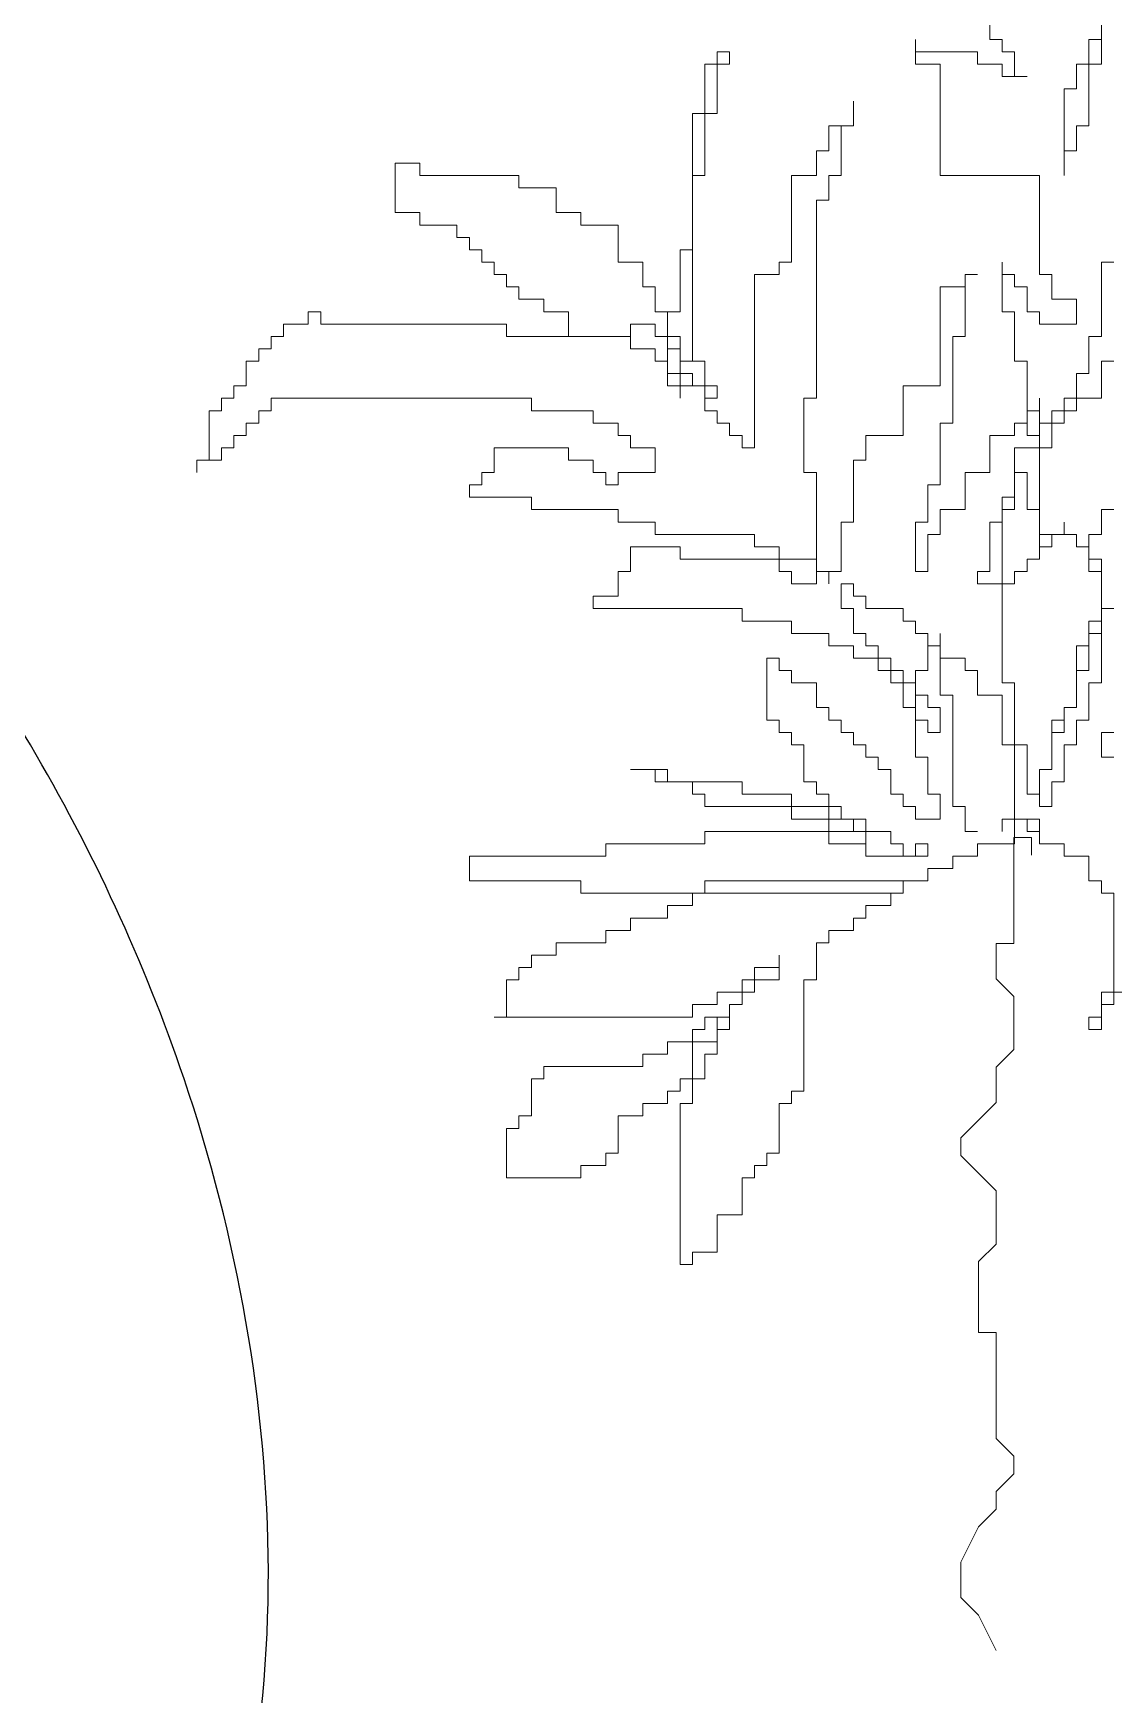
# Model space of a CAD drawing. Header units: millimetres. Extents: x -37049 to 129367, y 25385 to 90033.
# Drawn here: x 14151 to 15342, y 45808 to 47639 of the extents above; entities that cross this region are included whole.
import ezdxf

# ---------------------------------------------------------------- set-up
doc = ezdxf.new("R2010")
doc.units = ezdxf.units.MM
doc.header["$MEASUREMENT"] = 0
for name, color, linetype, lineweight in [('NCAY', 3, 'Continuous', 13), ('NTHAY2', 51, 'Continuous', 25), ('NTHAY3', 41, 'Continuous', 25), ('NVDUNG', 143, 'Continuous', 13)]:
    doc.layers.add(name, color=color, linetype=linetype, lineweight=lineweight)

# ---------------------------------------------------------------- blocks, each defined once
blk = doc.blocks.new('A$C17B95379')
at = {"layer": 'NTHAY2'}
blk.add_open_spline([(867.1, 1318.8), (858.9, 1225.8), (918.6, 790.2), (1545.3, 40.3), (2877.5, -153.5), (3713.8, 737.6), (3668.9, 1697), (3221.9, 2419.5), (2738.1, 2881.9), (2469, 3350.5), (2481.6, 3656.2), (2487.7, 3763.5), (2500.1, 3978.5), (2341.5, 4362.4), (1803.1, 4584.1), (1252.5, 4442), (1048.4, 3938.1), (1031.2, 3616.8), (1063.2, 3433.3), (1066.3, 3417.4)], degree=3, knots=[42757.145814, 42757.145814, 42757.145814, 42757.145814, 45095.656617, 52753.858624, 66239.204433, 72181.111113, 81106.35547, 87788.303881, 93108.196398, 97920.282147, 100605.816205, 100605.816205, 100605.816205, 105989.44505, 109313.32616, 114664.721655, 117947.866557, 122192.320374, 122593.659536, 122593.659536, 122593.659536, 122593.659536], dxfattribs=at)
blk = doc.blocks.new('A$C5B205D72')
at = {"layer": 'NCAY'}
for p, q in [((1092.1, 1765), (1092.1, 1846.8)), ((969.2, 1819.5), (969.2, 1792.2)), ((1092.1, 1805.9), (1092.1, 1792.2)), ((668.9, 1778.6), (668.9, 1765)), ((682.5, 1778.6), (668.9, 1778.6)), ((682.5, 1765), (682.5, 1778.6)), ((887.3, 1778.6), (887.3, 1792.2)), ((887.3, 1792.2), (887.3, 1765)), ((955.6, 1778.6), (887.3, 1778.6)), ((955.6, 1765), (955.6, 1778.6)), ((969.2, 1792.2), (982.9, 1792.2)), ((982.9, 1792.2), (982.9, 1778.6)), ((982.9, 1778.6), (996.5, 1778.6)), ((996.5, 1778.6), (996.5, 1751.3)), ((1092.1, 1792.2), (1078.4, 1792.2)), ((1078.4, 1792.2), (1078.4, 1765)), ((668.9, 1765), (655.2, 1765)), ((655.2, 1765), (655.2, 1710.4)), ((668.9, 1710.4), (668.9, 1765)), ((668.9, 1765), (682.5, 1765)), ((887.3, 1765), (914.6, 1765)), ((914.6, 1765), (914.6, 1642.2)), ((982.9, 1765), (955.6, 1765)), ((982.9, 1751.3), (982.9, 1765)), ((1078.4, 1765), (1064.8, 1765)), ((1064.8, 1765), (1064.8, 1737.7)), ((1078.4, 1696.8), (1078.4, 1765)), ((1078.4, 1765), (1092.1, 1765)), ((1010.2, 1751.3), (982.9, 1751.3)), ((996.5, 1751.3), (1010.2, 1751.3)), ((819, 1696.8), (819, 1724.1)), ((819, 1724.1), (819, 1696.8)), ((1064.8, 1737.7), (1051.1, 1737.7)), ((1051.1, 1737.7), (1051.1, 1642.2)), ((641.6, 1710.4), (641.6, 1437.7)), ((655.2, 1710.4), (641.6, 1710.4)), ((655.2, 1642.2), (655.2, 1710.4)), ((655.2, 1710.4), (668.9, 1710.4)), ((791.7, 1669.5), (791.7, 1696.8)), ((791.7, 1696.8), (819, 1696.8)), ((819, 1696.8), (805.4, 1696.8)), ((805.4, 1696.8), (805.4, 1642.2)), ((1064.8, 1669.5), (1064.8, 1696.8)), ((1064.8, 1696.8), (1078.4, 1696.8)), ((778.1, 1642.2), (778.1, 1669.5)), ((778.1, 1669.5), (791.7, 1669.5)), ((1051.1, 1642.2), (1051.1, 1669.5)), ((1051.1, 1669.5), (1064.8, 1669.5)), ((341.2, 1655.9), (313.9, 1655.9)), ((313.9, 1655.9), (313.9, 1601.3)), ((341.2, 1642.2), (341.2, 1655.9)), ((450.4, 1642.2), (341.2, 1642.2)), ((450.4, 1628.6), (450.4, 1642.2)), ((641.6, 1560.4), (641.6, 1642.2)), ((641.6, 1642.2), (655.2, 1642.2)), ((750.8, 1546.8), (750.8, 1642.2)), ((750.8, 1642.2), (778.1, 1642.2)), ((805.4, 1642.2), (791.7, 1642.2)), ((791.7, 1642.2), (791.7, 1615)), ((914.6, 1642.2), (1023.8, 1642.2)), ((1023.8, 1642.2), (1023.8, 1533.1)), ((491.4, 1628.6), (450.4, 1628.6)), ((491.4, 1601.3), (491.4, 1628.6)), ((778.1, 1615), (778.1, 1396.8)), ((791.7, 1615), (778.1, 1615)), ((313.9, 1601.3), (341.2, 1601.3)), ((341.2, 1601.3), (341.2, 1587.7)), ((518.7, 1601.3), (491.4, 1601.3)), ((518.7, 1587.7), (518.7, 1601.3)), ((341.2, 1587.7), (382.1, 1587.7)), ((382.1, 1587.7), (382.1, 1574.1)), ((559.6, 1587.7), (518.7, 1587.7)), ((559.6, 1546.8), (559.6, 1587.7)), ((382.1, 1574.1), (395.8, 1574.1)), ((395.8, 1574.1), (395.8, 1560.4)), ((395.8, 1560.4), (409.5, 1560.4)), ((409.5, 1560.4), (409.5, 1546.8)), ((627.9, 1492.2), (627.9, 1560.4)), ((627.9, 1560.4), (641.6, 1560.4)), ((409.5, 1546.8), (423.1, 1546.8)), ((423.1, 1546.8), (423.1, 1533.1)), ((586.9, 1546.8), (559.6, 1546.8)), ((586.9, 1519.5), (586.9, 1546.8)), ((737.1, 1533.1), (737.1, 1546.8)), ((737.1, 1546.8), (750.8, 1546.8)), ((982.9, 1533.1), (982.9, 1546.8)), ((982.9, 1546.8), (982.9, 1492.2)), ((1092.1, 1465), (1092.1, 1546.8)), ((1092.1, 1546.8), (1105.8, 1546.8)), ((423.1, 1533.1), (436.8, 1533.1)), ((436.8, 1533.1), (436.8, 1519.5)), ((709.8, 1342.2), (709.8, 1533.1)), ((709.8, 1533.1), (737.1, 1533.1)), ((941.9, 1519.5), (941.9, 1533.1)), ((941.9, 1533.1), (955.6, 1533.1)), ((955.6, 1533.1), (941.9, 1533.1)), ((941.9, 1533.1), (941.9, 1465)), ((996.5, 1533.1), (982.9, 1533.1)), ((996.5, 1519.5), (996.5, 1533.1)), ((1023.8, 1533.1), (1037.5, 1533.1)), ((1037.5, 1533.1), (1037.5, 1505.9)), ((436.8, 1519.5), (450.4, 1519.5)), ((450.4, 1519.5), (450.4, 1505.9)), ((450.4, 1505.9), (477.7, 1505.9)), ((477.7, 1505.9), (477.7, 1492.2)), ((600.6, 1519.5), (586.9, 1519.5)), ((600.6, 1492.2), (600.6, 1519.5)), ((914.6, 1410.4), (914.6, 1519.5)), ((914.6, 1519.5), (941.9, 1519.5)), ((1010.2, 1519.5), (996.5, 1519.5)), ((1010.2, 1492.2), (1010.2, 1519.5)), ((1037.5, 1505.9), (1064.8, 1505.9)), ((1064.8, 1505.9), (1064.8, 1478.6)), ((218.3, 1478.6), (218.3, 1492.2)), ((218.3, 1492.2), (232, 1492.2)), ((232, 1492.2), (232, 1478.6)), ((477.7, 1492.2), (505, 1492.2)), ((505, 1492.2), (505, 1465)), ((614.2, 1492.2), (600.6, 1492.2)), ((614.2, 1410.4), (614.2, 1492.2)), ((614.2, 1492.2), (627.9, 1492.2)), ((614.2, 1451.3), (614.2, 1492.2)), ((982.9, 1492.2), (996.5, 1492.2)), ((996.5, 1492.2), (996.5, 1437.7)), ((1023.8, 1492.2), (1010.2, 1492.2)), ((1023.8, 1478.6), (1023.8, 1492.2)), ((177.4, 1451.3), (177.4, 1465)), ((177.4, 1465), (191, 1465)), ((191, 1465), (191, 1478.6)), ((191, 1478.6), (218.3, 1478.6)), ((232, 1478.6), (436.8, 1478.6)), ((436.8, 1478.6), (436.8, 1465)), ((436.8, 1465), (573.3, 1465)), ((505, 1465), (573.3, 1465)), ((573.3, 1465), (573.3, 1478.6)), ((573.3, 1478.6), (600.6, 1478.6)), ((573.3, 1465), (573.3, 1451.3)), ((600.6, 1478.6), (600.6, 1465)), ((600.6, 1465), (627.9, 1465)), ((627.9, 1465), (627.9, 1410.4)), ((941.9, 1465), (928.3, 1465)), ((928.3, 1465), (928.3, 1369.5)), ((1064.8, 1478.6), (1023.8, 1478.6)), ((1078.4, 1424.1), (1078.4, 1465)), ((1078.4, 1465), (1092.1, 1465)), ((163.7, 1437.7), (163.7, 1451.3)), ((163.7, 1451.3), (177.4, 1451.3)), ((573.3, 1451.3), (600.6, 1451.3)), ((600.6, 1451.3), (600.6, 1437.7)), ((627.9, 1451.3), (614.2, 1451.3)), ((627.9, 1437.7), (627.9, 1451.3)), ((150, 1410.4), (150, 1437.7)), ((150, 1437.7), (163.7, 1437.7)), ((600.6, 1437.7), (614.2, 1437.7)), ((614.2, 1437.7), (614.2, 1424.1)), ((655.2, 1437.7), (627.9, 1437.7)), ((641.6, 1437.7), (655.2, 1437.7)), ((655.2, 1437.7), (655.2, 1410.4)), ((655.2, 1396.8), (655.2, 1437.7)), ((996.5, 1437.7), (1010.2, 1437.7)), ((1010.2, 1437.7), (1010.2, 1355.9)), ((1105.8, 1437.7), (1092.1, 1437.7)), ((1092.1, 1437.7), (1092.1, 1396.8)), ((136.4, 1396.8), (136.4, 1410.4)), ((136.4, 1410.4), (150, 1410.4)), ((614.2, 1424.1), (641.6, 1424.1)), ((627.9, 1410.4), (614.2, 1410.4)), ((655.2, 1410.4), (627.9, 1410.4)), ((627.9, 1410.4), (655.2, 1410.4)), ((627.9, 1410.4), (627.9, 1396.8)), ((627.9, 1396.8), (627.9, 1410.4)), ((641.6, 1424.1), (641.6, 1410.4)), ((641.6, 1410.4), (655.2, 1410.4)), ((655.2, 1410.4), (668.9, 1410.4)), ((655.2, 1410.4), (655.2, 1383.1)), ((668.9, 1410.4), (668.9, 1396.8)), ((873.7, 1355.9), (873.7, 1410.4)), ((873.7, 1410.4), (914.6, 1410.4)), ((1064.8, 1383.1), (1064.8, 1424.1)), ((1064.8, 1424.1), (1078.4, 1424.1)), ((122.7, 1383.1), (122.7, 1396.8)), ((122.7, 1396.8), (136.4, 1396.8)), ((177.4, 1396.8), (177.4, 1383.1)), ((464.1, 1396.8), (177.4, 1396.8)), ((464.1, 1383.1), (464.1, 1396.8)), ((668.9, 1396.8), (655.2, 1396.8)), ((778.1, 1396.8), (764.4, 1396.8)), ((764.4, 1396.8), (764.4, 1315)), ((1023.8, 1383.1), (1023.8, 1396.8)), ((1023.8, 1396.8), (1023.8, 1342.2)), ((1092.1, 1396.8), (1051.1, 1396.8)), ((1051.1, 1396.8), (1051.1, 1383.1)), ((109.1, 1383.1), (122.7, 1383.1)), ((109.1, 1328.6), (109.1, 1383.1)), ((177.4, 1383.1), (163.7, 1383.1)), ((163.7, 1383.1), (163.7, 1369.5)), ((532.3, 1383.1), (464.1, 1383.1)), ((532.3, 1369.5), (532.3, 1383.1)), ((655.2, 1383.1), (668.9, 1383.1)), ((668.9, 1383.1), (668.9, 1369.5)), ((1010.2, 1369.5), (1010.2, 1383.1)), ((1010.2, 1383.1), (1023.8, 1383.1)), ((1051.1, 1383.1), (1037.5, 1383.1)), ((1037.5, 1383.1), (1037.5, 1369.5)), ((1051.1, 1369.5), (1051.1, 1383.1)), ((1051.1, 1383.1), (1064.8, 1383.1)), ((150, 1355.9), (136.4, 1355.9)), ((136.4, 1355.9), (136.4, 1342.2)), ((163.7, 1369.5), (150, 1369.5)), ((150, 1369.5), (150, 1355.9)), ((559.6, 1369.5), (532.3, 1369.5)), ((559.6, 1355.9), (559.6, 1369.5)), ((573.3, 1355.9), (559.6, 1355.9)), ((573.3, 1342.2), (573.3, 1355.9)), ((668.9, 1369.5), (682.5, 1369.5)), ((682.5, 1369.5), (682.5, 1355.9)), ((682.5, 1355.9), (696.2, 1355.9)), ((696.2, 1355.9), (696.2, 1342.2)), ((832.7, 1328.6), (832.7, 1355.9)), ((832.7, 1355.9), (873.7, 1355.9)), ((928.3, 1369.5), (914.6, 1369.5)), ((914.6, 1369.5), (914.6, 1301.3)), ((969.2, 1315), (969.2, 1355.9)), ((969.2, 1355.9), (996.5, 1355.9)), ((996.5, 1355.9), (996.5, 1369.5)), ((996.5, 1369.5), (1010.2, 1369.5)), ((1010.2, 1355.9), (1023.8, 1355.9)), ((1037.5, 1369.5), (1023.8, 1369.5)), ((1023.8, 1369.5), (1023.8, 1342.2)), ((1023.8, 1355.9), (1023.8, 1246.8)), ((1037.5, 1342.2), (1037.5, 1369.5)), ((1037.5, 1369.5), (1051.1, 1369.5)), ((136.4, 1342.2), (122.7, 1342.2)), ((122.7, 1342.2), (122.7, 1328.6)), ((423.1, 1315), (423.1, 1342.2)), ((423.1, 1342.2), (505, 1342.2)), ((505, 1342.2), (505, 1328.6)), ((600.6, 1342.2), (573.3, 1342.2)), ((600.6, 1315), (600.6, 1342.2)), ((696.2, 1342.2), (709.8, 1342.2)), ((1023.8, 1342.2), (996.5, 1342.2)), ((996.5, 1342.2), (996.5, 1287.7)), ((1023.8, 1342.2), (1037.5, 1342.2)), ((122.7, 1328.6), (95.4, 1328.6)), ((95.4, 1328.6), (95.4, 1315)), ((95.4, 1315), (95.4, 1328.6)), ((95.4, 1328.6), (109.1, 1328.6)), ((505, 1328.6), (532.3, 1328.6)), ((532.3, 1328.6), (532.3, 1315)), ((819, 1260.4), (819, 1328.6)), ((819, 1328.6), (832.7, 1328.6)), ((996.5, 1315), (996.5, 1328.6)), ((996.5, 1328.6), (996.5, 1274.1)), ((395.8, 1287.7), (395.8, 1301.3)), ((395.8, 1301.3), (409.5, 1301.3)), ((409.5, 1301.3), (409.5, 1315)), ((409.5, 1315), (423.1, 1315)), ((532.3, 1315), (546, 1315)), ((546, 1315), (546, 1301.3)), ((546, 1301.3), (559.6, 1301.3)), ((559.6, 1301.3), (559.6, 1315)), ((559.6, 1315), (600.6, 1315)), ((764.4, 1315), (778.1, 1315)), ((778.1, 1315), (778.1, 1205.9)), ((914.6, 1301.3), (901, 1301.3)), ((901, 1301.3), (901, 1260.4)), ((941.9, 1274.1), (941.9, 1315)), ((941.9, 1315), (969.2, 1315)), ((1010.2, 1315), (996.5, 1315)), ((1010.2, 1274.1), (1010.2, 1315)), ((464.1, 1287.7), (395.8, 1287.7)), ((464.1, 1274.1), (464.1, 1287.7)), ((996.5, 1287.7), (982.9, 1287.7)), ((982.9, 1287.7), (982.9, 1260.4)), ((559.6, 1274.1), (464.1, 1274.1)), ((559.6, 1260.4), (559.6, 1274.1)), ((914.6, 1246.8), (914.6, 1274.1)), ((914.6, 1274.1), (941.9, 1274.1)), ((982.9, 1274.1), (982.9, 1083.1)), ((996.5, 1274.1), (982.9, 1274.1)), ((1023.8, 1274.1), (1010.2, 1274.1)), ((1023.8, 1233.1), (1023.8, 1274.1)), ((1092.1, 1246.8), (1092.1, 1274.1)), ((1092.1, 1274.1), (1105.8, 1274.1)), ((600.6, 1260.4), (559.6, 1260.4)), ((600.6, 1246.8), (600.6, 1260.4)), ((709.8, 1246.8), (600.6, 1246.8)), ((709.8, 1233.1), (709.8, 1246.8)), ((805.4, 1205.9), (805.4, 1260.4)), ((805.4, 1260.4), (819, 1260.4)), ((901, 1260.4), (887.3, 1260.4)), ((887.3, 1260.4), (887.3, 1205.9)), ((901, 1205.9), (901, 1246.8)), ((901, 1246.8), (914.6, 1246.8)), ((982.9, 1260.4), (969.2, 1260.4)), ((969.2, 1260.4), (969.2, 1205.9)), ((1023.8, 1219.5), (1023.8, 1246.8)), ((1023.8, 1246.8), (1051.1, 1246.8)), ((1023.8, 1246.8), (1037.5, 1246.8)), ((1037.5, 1246.8), (1037.5, 1233.1)), ((1051.1, 1246.8), (1051.1, 1260.4)), ((1051.1, 1260.4), (1051.1, 1246.8)), ((1051.1, 1246.8), (1064.8, 1246.8)), ((1064.8, 1246.8), (1064.8, 1233.1)), ((1078.4, 1205.9), (1078.4, 1246.8)), ((1078.4, 1246.8), (1092.1, 1246.8)), ((573.3, 1205.9), (573.3, 1233.1)), ((573.3, 1233.1), (627.9, 1233.1)), ((627.9, 1233.1), (627.9, 1219.5)), ((737.1, 1233.1), (709.8, 1233.1)), ((737.1, 1219.5), (737.1, 1233.1)), ((1037.5, 1233.1), (1023.8, 1233.1)), ((1064.8, 1233.1), (1078.4, 1233.1)), ((1078.4, 1233.1), (1078.4, 1219.5)), ((627.9, 1219.5), (737.1, 1219.5)), ((737.1, 1219.5), (737.1, 1205.9)), ((778.1, 1219.5), (737.1, 1219.5)), ((778.1, 1192.2), (778.1, 1219.5)), ((1010.2, 1205.9), (1010.2, 1219.5)), ((1010.2, 1219.5), (1023.8, 1219.5)), ((1078.4, 1219.5), (1092.1, 1219.5)), ((1092.1, 1219.5), (1092.1, 1137.7)), ((559.6, 1178.6), (559.6, 1205.9)), ((559.6, 1205.9), (573.3, 1205.9)), ((737.1, 1205.9), (750.8, 1205.9)), ((750.8, 1205.9), (750.8, 1192.2)), ((750.8, 1192.2), (778.1, 1192.2)), ((778.1, 1205.9), (791.7, 1205.9)), ((791.7, 1205.9), (791.7, 1192.2)), ((791.7, 1192.2), (791.7, 1205.9)), ((791.7, 1205.9), (805.4, 1205.9)), ((819, 1192.2), (805.4, 1192.2)), ((805.4, 1192.2), (805.4, 1165)), ((819, 1178.6), (819, 1192.2)), ((887.3, 1205.9), (901, 1205.9)), ((969.2, 1205.9), (955.6, 1205.9)), ((955.6, 1205.9), (955.6, 1192.2)), ((955.6, 1192.2), (996.5, 1192.2)), ((996.5, 1192.2), (996.5, 1205.9)), ((996.5, 1205.9), (1010.2, 1205.9)), ((1092.1, 1205.9), (1078.4, 1205.9)), ((1092.1, 1083.1), (1092.1, 1205.9)), ((532.3, 1165), (532.3, 1178.6)), ((532.3, 1178.6), (559.6, 1178.6)), ((832.7, 1178.6), (819, 1178.6)), ((832.7, 1165), (832.7, 1178.6)), ((696.2, 1165), (532.3, 1165)), ((696.2, 1151.3), (696.2, 1165)), ((805.4, 1165), (819, 1165)), ((819, 1165), (819, 1137.7)), ((873.7, 1165), (832.7, 1165)), ((873.7, 1151.3), (873.7, 1165)), ((1092.1, 1151.3), (1092.1, 1165)), ((1092.1, 1165), (1105.8, 1165)), ((750.8, 1151.3), (696.2, 1151.3)), ((750.8, 1137.7), (750.8, 1151.3)), ((791.7, 1137.7), (750.8, 1137.7)), ((791.7, 1124), (791.7, 1137.7)), ((819, 1137.7), (832.7, 1137.7)), ((832.7, 1137.7), (832.7, 1124)), ((887.3, 1151.3), (873.7, 1151.3)), ((887.3, 1137.7), (887.3, 1151.3)), ((901, 1137.7), (887.3, 1137.7)), ((901, 1124), (901, 1137.7)), ((914.6, 1069.5), (914.6, 1137.7)), ((914.6, 1137.7), (914.6, 1124)), ((1078.4, 1124), (1078.4, 1151.3)), ((1078.4, 1151.3), (1092.1, 1151.3)), ((1078.4, 1137.7), (1078.4, 1096.8)), ((1092.1, 1137.7), (1078.4, 1137.7)), ((819, 1124), (791.7, 1124)), ((819, 1110.4), (819, 1124)), ((832.7, 1124), (846.3, 1124)), ((846.3, 1124), (846.3, 1110.4)), ((901, 1124), (901, 1096.8)), ((914.6, 1124), (901, 1124)), ((914.6, 1124), (901, 1124)), ((914.6, 1110.4), (914.6, 1124)), ((1064.8, 1055.9), (1064.8, 1124)), ((1064.8, 1124), (1078.4, 1124)), ((737.1, 1110.4), (723.5, 1110.4)), ((723.5, 1110.4), (723.5, 1042.2)), ((737.1, 1096.8), (737.1, 1110.4)), ((846.3, 1110.4), (819, 1110.4)), ((846.3, 1110.4), (860, 1110.4)), ((846.3, 1096.8), (846.3, 1110.4)), ((860, 1110.4), (860, 1083.1)), ((941.9, 1110.4), (914.6, 1110.4)), ((941.9, 1096.8), (941.9, 1110.4)), ((750.8, 1096.8), (737.1, 1096.8)), ((750.8, 1083.1), (750.8, 1096.8)), ((778.1, 1083.1), (750.8, 1083.1)), ((778.1, 1055.9), (778.1, 1083.1)), ((873.7, 1096.8), (846.3, 1096.8)), ((860, 1083.1), (873.7, 1083.1)), ((873.7, 1083.1), (873.7, 1096.8)), ((873.7, 1083.1), (873.7, 1055.9)), ((887.3, 1083.1), (873.7, 1083.1)), ((901, 1096.8), (887.3, 1096.8)), ((887.3, 1096.8), (887.3, 1001.3)), ((887.3, 1069.5), (887.3, 1083.1)), ((955.6, 1096.8), (941.9, 1096.8)), ((955.6, 1069.5), (955.6, 1096.8)), ((982.9, 1083.1), (996.5, 1083.1)), ((996.5, 1083.1), (996.5, 1015)), ((1078.4, 1096.8), (1064.8, 1096.8)), ((1064.8, 1096.8), (1064.8, 1055.9)), ((1078.4, 1042.2), (1078.4, 1083.1)), ((1078.4, 1083.1), (1092.1, 1083.1)), ((901, 1069.5), (887.3, 1069.5)), ((901, 1055.9), (901, 1069.5)), ((928.3, 1069.5), (914.6, 1069.5)), ((928.3, 946.8), (928.3, 1069.5)), ((982.9, 1069.5), (955.6, 1069.5)), ((982.9, 1015), (982.9, 1069.5)), ((791.7, 1055.9), (778.1, 1055.9)), ((791.7, 1042.2), (791.7, 1055.9)), ((873.7, 1055.9), (887.3, 1055.9)), ((887.3, 1055.9), (887.3, 1042.2)), ((914.6, 1055.9), (901, 1055.9)), ((914.6, 1028.6), (914.6, 1055.9)), ((1064.8, 1055.9), (1051.1, 1055.9)), ((1051.1, 1055.9), (1051.1, 1028.6)), ((1051.1, 1042.2), (1051.1, 1055.9)), ((1051.1, 1055.9), (1064.8, 1055.9)), ((723.5, 1042.2), (737.1, 1042.2)), ((737.1, 1042.2), (737.1, 1028.6)), ((737.1, 1028.6), (750.8, 1028.6)), ((750.8, 1028.6), (750.8, 1015)), ((805.4, 1042.2), (791.7, 1042.2)), ((805.4, 1028.6), (805.4, 1042.2)), ((819, 1028.6), (805.4, 1028.6)), ((819, 1015), (819, 1028.6)), ((887.3, 1042.2), (901, 1042.2)), ((901, 1042.2), (901, 1028.6)), ((901, 1028.6), (914.6, 1028.6)), ((1037.5, 987.7), (1037.5, 1042.2)), ((1037.5, 1042.2), (1051.1, 1042.2)), ((1051.1, 1028.6), (1037.5, 1028.6)), ((1037.5, 1028.6), (1037.5, 987.7)), ((1064.8, 1015), (1064.8, 1042.2)), ((1064.8, 1042.2), (1078.4, 1042.2)), ((1105.8, 1028.6), (1092.1, 1028.6)), ((1092.1, 1028.6), (1092.1, 1001.3)), ((750.8, 1015), (764.4, 1015)), ((764.4, 1015), (764.4, 974)), ((832.7, 1015), (819, 1015)), ((832.7, 1001.3), (832.7, 1015)), ((996.5, 1015), (982.9, 1015)), ((996.5, 1015), (1010.2, 1015)), ((996.5, 905.9), (996.5, 1015)), ((1010.2, 1015), (1010.2, 960.4)), ((1051.1, 974), (1051.1, 1015)), ((1051.1, 1015), (1064.8, 1015)), ((846.3, 1001.3), (832.7, 1001.3)), ((846.3, 987.7), (846.3, 1001.3)), ((887.3, 1001.3), (901, 1001.3)), ((901, 1001.3), (901, 960.4)), ((1092.1, 1001.3), (1105.8, 1001.3)), ((614.2, 987.7), (573.3, 987.7)), ((573.3, 987.7), (600.6, 987.7)), ((600.6, 987.7), (600.6, 974)), ((600.6, 974), (641.6, 974)), ((614.2, 974), (614.2, 987.7)), ((696.2, 974), (614.2, 974)), ((641.6, 974), (641.6, 960.4)), ((696.2, 960.4), (696.2, 974)), ((764.4, 974), (778.1, 974)), ((778.1, 974), (778.1, 960.4)), ((860, 987.7), (846.3, 987.7)), ((860, 960.4), (860, 987.7)), ((1037.5, 987.7), (1023.8, 987.7)), ((1023.8, 987.7), (1037.5, 987.7)), ((1023.8, 987.7), (1023.8, 946.8)), ((1023.8, 960.4), (1023.8, 987.7)), ((1037.5, 974), (1051.1, 974)), ((1037.5, 946.8), (1037.5, 974)), ((641.6, 960.4), (655.2, 960.4)), ((655.2, 960.4), (655.2, 946.8)), ((750.8, 960.4), (696.2, 960.4)), ((750.8, 946.8), (750.8, 960.4)), ((778.1, 960.4), (791.7, 960.4)), ((791.7, 960.4), (791.7, 946.8)), ((873.7, 960.4), (860, 960.4)), ((873.7, 946.8), (873.7, 960.4)), ((901, 960.4), (914.6, 960.4)), ((914.6, 960.4), (914.6, 933.1)), ((1010.2, 960.4), (1023.8, 960.4)), ((655.2, 946.8), (750.8, 946.8)), ((791.7, 946.8), (750.8, 946.8)), ((750.8, 946.8), (750.8, 933.1)), ((791.7, 946.8), (805.4, 946.8)), ((791.7, 933.1), (791.7, 946.8)), ((805.4, 946.8), (805.4, 933.1)), ((887.3, 946.8), (873.7, 946.8)), ((887.3, 933.1), (887.3, 946.8)), ((941.9, 946.8), (928.3, 946.8)), ((941.9, 919.5), (941.9, 946.8)), ((1023.8, 946.8), (1037.5, 946.8)), ((655.2, 919.5), (655.2, 905.9)), ((791.7, 919.5), (655.2, 919.5)), ((750.8, 933.1), (791.7, 933.1)), ((832.7, 933.1), (791.7, 933.1)), ((791.7, 933.1), (791.7, 919.5)), ((791.7, 919.5), (832.7, 919.5)), ((791.7, 905.9), (791.7, 919.5)), ((805.4, 933.1), (819, 933.1)), ((819, 933.1), (819, 919.5)), ((819, 919.5), (832.7, 919.5)), ((832.7, 919.5), (832.7, 933.1)), ((832.7, 919.5), (832.7, 892.2)), ((860, 919.5), (832.7, 919.5)), ((832.7, 919.5), (832.7, 905.9)), ((860, 905.9), (860, 919.5)), ((914.6, 933.1), (887.3, 933.1)), ((955.6, 919.5), (941.9, 919.5)), ((1010.2, 933.1), (982.9, 933.1)), ((982.9, 933.1), (982.9, 919.5)), ((1010.2, 919.5), (1010.2, 933.1)), ((1010.2, 933.1), (1023.8, 933.1)), ((1010.2, 919.5), (1010.2, 933.1)), ((1023.8, 919.5), (1010.2, 919.5)), ((1023.8, 919.5), (1010.2, 919.5)), ((1023.8, 933.1), (1023.8, 919.5)), ((1023.8, 905.9), (1023.8, 919.5)), ((655.2, 905.9), (546, 905.9)), ((546, 905.9), (546, 892.2)), ((832.7, 905.9), (791.7, 905.9)), ((873.7, 905.9), (860, 905.9)), ((873.7, 892.2), (873.7, 905.9)), ((887.3, 892.2), (887.3, 905.9)), ((887.3, 905.9), (901, 905.9)), ((901, 905.9), (901, 892.2)), ((955.6, 892.2), (955.6, 905.9)), ((955.6, 905.9), (996.5, 905.9)), ((1015.2, 912.9), (995.7, 912.9)), ((995.7, 912.9), (995.7, 796)), ((1015.2, 893.4), (1015.2, 912.9)), ((1051.1, 905.9), (1023.8, 905.9)), ((1051.1, 892.2), (1051.1, 905.9)), ((546, 892.2), (395.8, 892.2)), ((395.8, 892.2), (395.8, 865)), ((832.7, 892.2), (887.3, 892.2)), ((901, 892.2), (873.7, 892.2)), ((928.3, 878.6), (928.3, 892.2)), ((928.3, 892.2), (955.6, 892.2)), ((1078.4, 892.2), (1051.1, 892.2)), ((1078.4, 865), (1078.4, 892.2)), ((395.8, 865), (518.7, 865)), ((518.7, 865), (518.7, 851.3)), ((655.2, 851.3), (655.2, 865)), ((655.2, 865), (873.7, 865)), ((873.7, 865), (873.7, 851.3)), ((873.7, 851.3), (873.7, 865)), ((873.7, 865), (901, 865)), ((901, 865), (901, 878.6)), ((901, 878.6), (928.3, 878.6)), ((1092.1, 865), (1078.4, 865)), ((1092.1, 851.3), (1092.1, 865)), ((518.7, 851.3), (655.2, 851.3)), ((873.7, 851.3), (641.6, 851.3)), ((641.6, 851.3), (641.6, 837.7)), ((860, 837.7), (860, 851.3)), ((860, 851.3), (873.7, 851.3)), ((1105.8, 851.3), (1092.1, 851.3)), ((1105.8, 742.2), (1105.8, 851.3)), ((614.2, 824), (573.3, 824)), ((573.3, 824), (573.3, 810.4)), ((641.6, 837.7), (614.2, 837.7)), ((614.2, 837.7), (614.2, 824)), ((819, 810.4), (819, 824)), ((819, 824), (832.7, 824)), ((832.7, 824), (832.7, 837.7)), ((832.7, 837.7), (860, 837.7)), ((573.3, 810.4), (546, 810.4)), ((546, 810.4), (546, 796.8)), ((791.7, 796.8), (791.7, 810.4)), ((791.7, 810.4), (819, 810.4)), ((546, 796.8), (491.4, 796.8)), ((491.4, 796.8), (491.4, 783.1)), ((778.1, 755.9), (778.1, 796.8)), ((778.1, 796.8), (791.7, 796.8)), ((995.7, 796), (976.2, 796)), ((976.2, 796), (976.2, 757)), ((464.1, 769.5), (450.4, 769.5)), ((450.4, 769.5), (450.4, 755.9)), ((491.4, 783.1), (464.1, 783.1)), ((464.1, 783.1), (464.1, 769.5)), ((709.8, 755.9), (709.8, 769.5)), ((709.8, 769.5), (737.1, 769.5)), ((737.1, 769.5), (737.1, 783.1)), ((737.1, 783.1), (737.1, 755.9)), ((450.4, 755.9), (436.8, 755.9)), ((436.8, 755.9), (436.8, 714.9)), ((696.2, 742.2), (696.2, 755.9)), ((696.2, 755.9), (709.8, 755.9)), ((737.1, 755.9), (709.8, 755.9)), ((709.8, 755.9), (709.8, 742.2)), ((709.8, 742.2), (709.8, 755.9)), ((709.8, 755.9), (709.8, 742.2)), ((764.4, 633.1), (764.4, 755.9)), ((764.4, 755.9), (778.1, 755.9)), ((976.2, 757), (995.7, 737.6)), ((668.9, 728.6), (668.9, 742.2)), ((668.9, 742.2), (696.2, 742.2)), ((709.8, 742.2), (696.2, 742.2)), ((696.2, 742.2), (696.2, 728.6)), ((696.2, 728.6), (696.2, 742.2)), ((696.2, 742.2), (709.8, 742.2)), ((709.8, 742.2), (696.2, 742.2)), ((696.2, 742.2), (696.2, 728.6)), ((995.7, 737.6), (995.7, 679.1)), ((1092.1, 714.9), (1092.1, 742.2)), ((1092.1, 742.2), (1105.8, 742.2)), ((1105.8, 742.2), (1105.8, 728.6)), ((1133.1, 742.2), (1105.8, 742.2)), ((436.8, 714.9), (423.1, 714.9)), ((423.1, 714.9), (641.6, 714.9)), ((641.6, 728.6), (668.9, 728.6)), ((641.6, 714.9), (641.6, 728.6)), ((655.2, 714.9), (655.2, 701.3)), ((682.5, 714.9), (655.2, 714.9)), ((668.9, 714.9), (668.9, 674)), ((682.5, 714.9), (668.9, 714.9)), ((696.2, 728.6), (682.5, 728.6)), ((682.5, 728.6), (682.5, 714.9)), ((682.5, 701.3), (682.5, 728.6)), ((682.5, 728.6), (696.2, 728.6)), ((696.2, 728.6), (682.5, 728.6)), ((682.5, 728.6), (682.5, 714.9)), ((1078.4, 701.3), (1078.4, 714.9)), ((1078.4, 714.9), (1092.1, 714.9)), ((1105.8, 728.6), (1092.1, 728.6)), ((1092.1, 728.6), (1092.1, 701.3)), ((655.2, 701.3), (641.6, 701.3)), ((641.6, 701.3), (641.6, 687.7)), ((668.9, 687.7), (668.9, 701.3)), ((668.9, 701.3), (682.5, 701.3)), ((1092.1, 701.3), (1078.4, 701.3)), ((641.6, 687.7), (614.2, 687.7)), ((614.2, 687.7), (614.2, 674)), ((641.6, 646.8), (641.6, 687.7)), ((641.6, 687.7), (668.9, 687.7)), ((995.7, 679.1), (976.2, 659.6)), ((477.7, 660.4), (477.7, 646.8)), ((586.9, 660.4), (477.7, 660.4)), ((614.2, 674), (586.9, 674)), ((586.9, 674), (586.9, 660.4)), ((655.2, 674), (655.2, 646.8)), ((668.9, 674), (655.2, 674)), ((976.2, 659.6), (976.2, 620.7)), ((477.7, 646.8), (464.1, 646.8)), ((464.1, 646.8), (464.1, 605.9)), ((627.9, 633.1), (627.9, 646.8)), ((627.9, 646.8), (641.6, 646.8)), ((655.2, 646.8), (641.6, 646.8)), ((641.6, 646.8), (641.6, 619.5)), ((614.2, 619.5), (614.2, 633.1)), ((614.2, 633.1), (627.9, 633.1)), ((750.8, 619.5), (750.8, 633.1)), ((750.8, 633.1), (764.4, 633.1)), ((464.1, 605.9), (450.4, 605.9)), ((450.4, 605.9), (450.4, 592.2)), ((559.6, 564.9), (559.6, 605.9)), ((559.6, 605.9), (586.9, 605.9)), ((586.9, 605.9), (586.9, 619.5)), ((586.9, 619.5), (614.2, 619.5)), ((641.6, 619.5), (627.9, 619.5)), ((627.9, 619.5), (627.9, 442.2)), ((737.1, 564.9), (737.1, 619.5)), ((737.1, 619.5), (750.8, 619.5)), ((976.2, 620.7), (956.7, 601.2)), ((450.4, 592.2), (436.8, 592.2)), ((436.8, 592.2), (436.8, 537.7)), ((956.7, 601.2), (937.2, 581.7)), ((937.2, 581.7), (937.2, 562.2)), ((518.7, 537.7), (518.7, 551.3)), ((518.7, 551.3), (546, 551.3)), ((546, 551.3), (546, 564.9)), ((546, 564.9), (559.6, 564.9)), ((709.8, 537.7), (709.8, 551.3)), ((709.8, 551.3), (723.5, 551.3)), ((723.5, 551.3), (723.5, 564.9)), ((723.5, 564.9), (737.1, 564.9)), ((937.2, 562.2), (956.7, 542.8)), ((436.8, 537.7), (518.7, 537.7)), ((696.2, 496.8), (696.2, 537.7)), ((696.2, 537.7), (709.8, 537.7)), ((956.7, 542.8), (976.2, 523.3)), ((976.2, 523.3), (976.2, 464.8)), ((668.9, 455.9), (668.9, 496.8)), ((668.9, 496.8), (696.2, 496.8)), ((976.2, 464.8), (956.7, 445.4)), ((627.9, 442.2), (641.6, 442.2)), ((641.6, 455.9), (668.9, 455.9)), ((641.6, 442.2), (641.6, 455.9)), ((956.7, 445.4), (956.7, 367.4)), ((956.7, 367.4), (976.2, 367.4)), ((976.2, 367.4), (976.2, 250.5)), ((976.2, 250.5), (995.7, 231.1)), ((995.7, 231.1), (995.7, 211.6)), ((995.7, 211.6), (976.2, 192.1)), ((976.2, 192.1), (976.2, 172.6)), ((976.2, 172.6), (956.7, 153.1)), ((956.7, 153.1), (937.2, 114.2)), ((937.2, 114.2), (937.2, 75.2)), ((937.2, 75.2), (956.7, 55.7)), ((956.7, 55.7), (976.2, 16.8))]:
    blk.add_line(p, q, dxfattribs=at)

msp = doc.modelspace()

# ---------------------------------------------------------------- block references
at = {"layer": 'NTHAY3', "rotation": 359.9999999999985}
msp.add_blockref('A$C5B205D72', (14236.1, 45840), dxfattribs=at)
at = {"layer": 'NVDUNG', "rotation": 359.9999999999985}
msp.add_blockref('A$C17B95379', (10751.7, 44741.1), dxfattribs=at)

doc.saveas('drawing.dxf')
